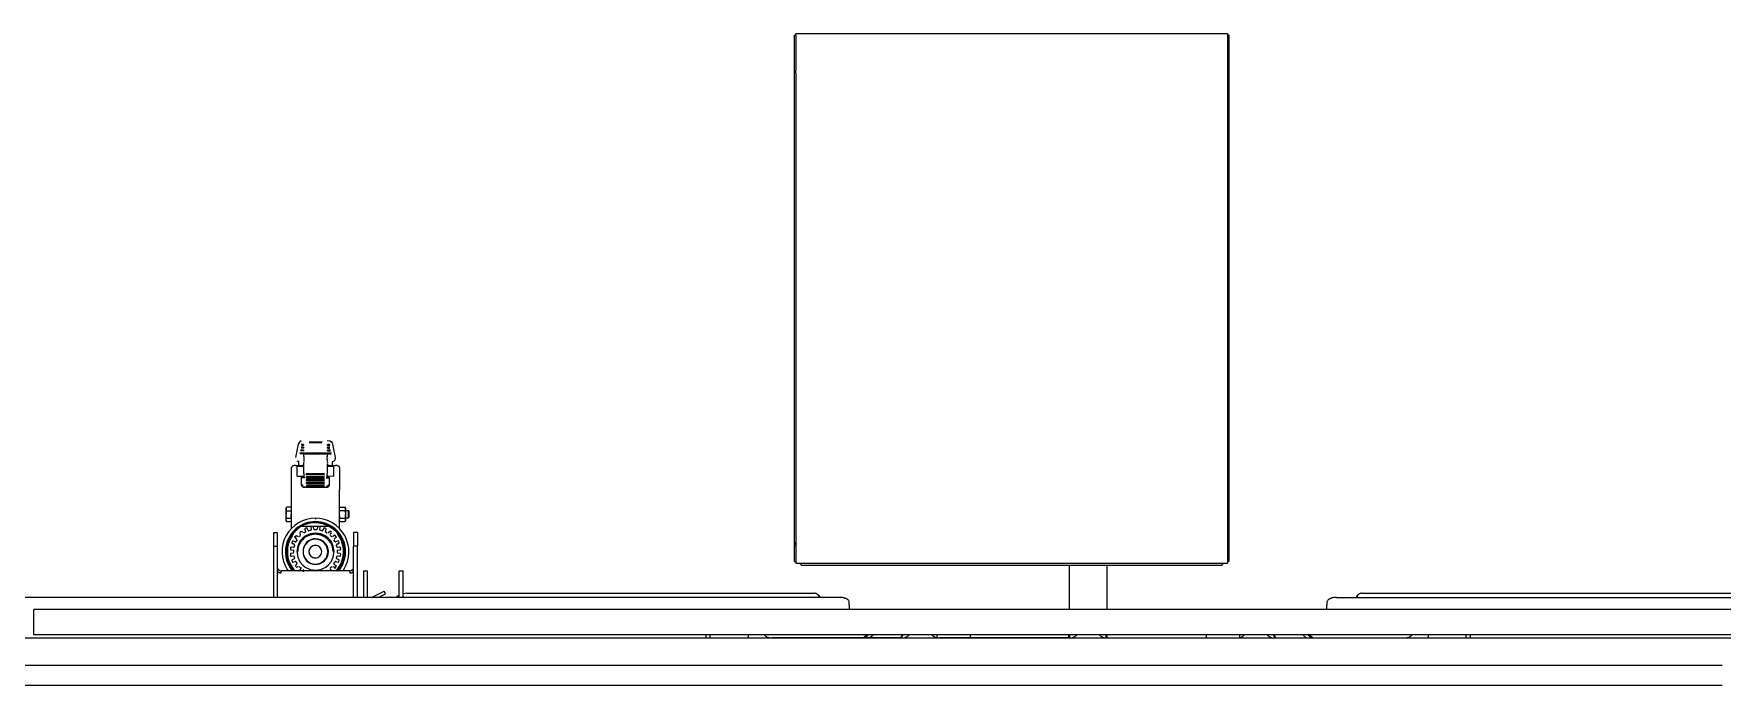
# Model space of a CAD drawing. Header units: millimetres. Extents: x -187347 to 135007, y -6415 to 292048.
# Drawn here: x -47921 to -46153, y 9532 to 10215 of the extents above; entities that cross this region are included whole.
import ezdxf

# ---------------------------------------------------------------- set-up
doc = ezdxf.new("R2010")
doc.units = ezdxf.units.MM
doc.header["$LTSCALE"] = 100
doc.layers.get('0').update_dxf_attribs({"lineweight": 18})
doc.layers.add('Layout Cabinplant', color=30, linetype='Continuous')

# ---------------------------------------------------------------- blocks, each defined once
blk = doc.blocks.new('CP_Giblet area_New')
at = {"color": 0, "linetype": 'Continuous'}
for p, q in [((6849.5, -880.1), (4976.5, -880.1)), ((6849.5, -901.1), (4976.5, -901.1)), ((4431.5, -929.4), (6849.5, -929.4)), ((4716.5, -933), (6744.5, -933)), ((5240.5, -930.8), (5240.5, -929.4)), ((5240.5, -933.1), (5240.5, -930.8)), ((5244.5, -929.4), (5244.5, -930.8)), ((5244.5, -930.8), (5244.5, -933.1)), ((5284.5, -933), (5284.5, -929.4)), ((5445, -929.7), (5309.5, -929.7)), ((5408.7, -933), (5405, -929.7)), ((5410, -933), (5406.3, -929.7)), ((5412, -929.7), (5415.7, -933)), ((5446.5, -933), (5444.3, -929.7)), ((5444.3, -929.7), (5446.5, -933)), ((5451.6, -931.6), (5452.8, -933)), ((5481.9, -933), (5481.9, -930.2)), ((5620.5, -929.7), (5485, -929.7)), ((5516.9, -933), (5516.9, -929.7)), ((5620.5, -929.7), (5620.5, -933)), ((5621.5, -929.8), (5621.5, -933)), ((5627.1, -931.6), (5628.3, -933)), ((5652.6, -933), (5653.8, -931.6)), ((5659.5, -929.8), (5659.5, -933)), ((5660.5, -929.7), (5660.5, -933)), ((5660.5, -929.7), (5796, -929.7)), ((5764, -933), (5764, -929.7)), ((5799, -933), (5799, -930.2)), ((5828.1, -933), (5829.3, -931.6)), ((5834.4, -933), (5836.6, -929.7)), ((5836.6, -929.7), (5834.4, -933)), ((5836, -929.7), (5971.5, -929.7)), ((5865.2, -933), (5868.9, -929.7)), ((5874.6, -929.7), (5870.9, -933)), ((5875.9, -929.7), (5872.2, -933)), ((5996.5, -933), (5996.5, -929.4)), ((6036.5, -930.8), (6036.5, -929.4)), ((6036.5, -933.1), (6036.5, -930.8)), ((6040.5, -929.4), (6040.5, -930.8)), ((6040.5, -930.8), (6040.5, -933.1)), ((6744.5, -933), (6744.5, -933.6)), ((6744.5, -933.6), (6744.5, -944.9)), ((6744.5, -944.9), (6744.5, -947.7)), ((6744.5, -947.7), (6744.5, -959)), ((5380.4, -972.2), (4681.5, -972.2)), ((4716.5, -959.6), (6744.5, -959.6)), ((5358.3, -974.4), (5359.9, -972.2)), ((5358.7, -973.7), (5358.8, -972.2)), ((5390.4, -959.9), (5390.4, -964.2)), ((5390.4, -967.2), (5390.4, -964.2)), ((5620.5, -959.6), (5620.5, -1006.1)), ((5660.4, -1006.1), (5660.4, -959.6)), ((5890.6, -960.8), (5890.6, -959.6)), ((5890.6, -964.2), (5890.6, -960.8)), ((5890.6, -964.2), (5890.6, -967.2)), ((5900.6, -972.2), (6977.5, -972.2)), ((5922.6, -974.4), (5921, -972.2)), ((5922.1, -972.2), (5922.1, -973.4)), ((6357.8, -972.2), (6357.8, -1000.1)), ((6361.8, -972.2), (6361.8, -1000.1)), ((6363.8, -973.4), (6365.5, -972.2)), ((6383.7, -972.2), (6376.3, -975.9)), ((6390.4, -972), (6389.3, -972.7)), ((6395.2, -1000.1), (6395.2, -972.2)), ((6399.2, -1000.1), (6399.2, -972.2)), ((6405.5, -972.2), (6405.5, -1026)), ((6409.5, -972.2), (6409.5, -1026)), ((6489.5, -1026), (6489.5, -972.2)), ((6493.5, -1026), (6493.5, -972.2)), ((6744.5, -959), (6744.5, -959.6)), ((5353.4, -976.5), (4926.9, -976.5)), ((5922.1, -973.4), (5922.6, -974.4)), ((6354, -976.5), (5927.6, -976.5)), ((6354, -976.5), (6357.8, -975.8)), ((6361.8, -974.3), (6363.8, -973.4)), ((6377.1, -977.4), (6376.3, -975.9)), ((6377.7, -978.6), (6377.1, -977.4)), ((6389.3, -972.7), (6377.7, -978.6)), ((5500, -1007), (5498.7, -1007.9)), ((5500, -1007.9), (5500, -1006.1)), ((5941, -1006.1), (5500, -1006.1)), ((5941, -1006.1), (5941, -1007.9)), ((5942.2, -1007.9), (5941, -1007)), ((6360.5, -1000.1), (6357.8, -1000.1)), ((6361.8, -1000.1), (6360.5, -1000.1)), ((6397.9, -1000.1), (6395.2, -1000.1)), ((6399.2, -1000.1), (6397.9, -1000.1)), ((6413.5, -1000.1), (6413.5, -997.8)), ((6413.5, -1000.1), (6485.5, -1000.1)), ((6419.9, -1001.3), (6420.8, -1000.1)), ((6422.8, -1007.5), (6423.8, -1005.6)), ((6423.8, -1005.6), (6424.3, -1004.8)), ((6424.3, -1004.8), (6425.1, -1003.5)), ((6425.1, -1003.5), (6425.6, -1002.8)), ((6425.6, -1002.8), (6427.2, -1000.8)), ((6427.2, -1000.8), (6427.9, -1000.1)), ((6429.4, -1003.7), (6427.9, -1004.6)), ((6428.1, -1005.4), (6429.9, -1006.9)), ((6430.1, -1007.7), (6429, -1009.5)), ((6431.7, -1004.7), (6429.4, -1003.7)), ((6432.6, -1000.4), (6434, -1002.3)), ((6435.7, -1006.3), (6433.2, -1009.3)), ((6438.6, -1003.9), (6435.7, -1006.3)), ((6438.1, -1000.1), (6437.1, -1000.7)), ((6443.8, -1001.4), (6438.6, -1003.9)), ((6449.5, -1000.6), (6443.8, -1001.4)), ((6455.1, -1001.4), (6449.5, -1000.6)), ((6460.3, -1003.9), (6455.1, -1001.4)), ((6463.2, -1006.3), (6460.3, -1003.9)), ((6462.2, -1000.8), (6460.8, -1000.1)), ((6465.7, -1009.3), (6463.2, -1006.3)), ((6464.9, -1002.3), (6466.3, -1000.4)), ((6469.5, -1003.7), (6467.2, -1004.7)), ((6469.9, -1009.5), (6468.8, -1007.7)), ((6469.3, -1007.4), (6470.5, -1005)), ((6470.5, -1005), (6469.5, -1003.7)), ((6471.7, -1000.8), (6471, -1000.1)), ((6471, -1000.1), (6471.7, -1000.8)), ((6471, -1000.1), (6471.7, -1000.8)), ((6472.9, -1002.2), (6471.7, -1000.8)), ((6471.7, -1000.8), (6475.1, -1005.6)), ((6473.9, -1003.6), (6472.9, -1002.2)), ((6473.7, -1000.1), (6474.7, -1001.2)), ((6474.3, -1004.1), (6473.9, -1003.6)), ((6475.1, -1005.6), (6474.3, -1004.1)), ((6476.3, -1007.9), (6475.1, -1005.6)), ((6475.1, -1005.6), (6476.3, -1007.9)), ((6479, -1001.3), (6478, -1000.1)), ((6485.5, -997.8), (6485.5, -1000.1)), ((5493, -1009.6), (5494.5, -1009.6)), ((5493, -1027), (5493, -1009.6)), ((5494.5, -1025.7), (5494.5, -1007.9)), ((5946.5, -1007.9), (5494.5, -1007.9)), ((5946.5, -1025.7), (5946.5, -1007.9)), ((5948, -1009.6), (5946.5, -1009.6)), ((5946.5, -1468.1), (5946.5, -1023.3)), ((5948, -1009.6), (5948, -1027)), ((6420, -1018.3), (6420.1, -1016.9)), ((6420, -1019.2), (6420, -1018.3)), ((6420, -1020.1), (6420, -1019.2)), ((6420.1, -1022.5), (6420, -1020.1)), ((6420.1, -1016.9), (6420.3, -1015.9)), ((6420.3, -1024.3), (6420.1, -1022.5)), ((6420.3, -1015.9), (6420.6, -1014.2)), ((6420.3, -1024.9), (6420.3, -1024.3)), ((6420.8, -1027.1), (6420.3, -1024.9)), ((6420.6, -1014.2), (6420.8, -1013.3)), ((6420.8, -1013.3), (6421.1, -1012)), ((6421.1, -1012), (6421.3, -1011.1)), ((6421.3, -1011.1), (6422, -1009.3)), ((6422, -1009.3), (6422.6, -1008)), ((6423.3, -1015.8), (6423.1, -1017.4)), ((6423.1, -1022.8), (6423.3, -1024.4)), ((6423.6, -1018.1), (6426, -1018.5)), ((6426, -1021.7), (6423.6, -1022.1)), ((6426.4, -1015.6), (6423.9, -1015.3)), ((6423.9, -1024.9), (6426.4, -1024.6)), ((6425, -1011.5), (6427.2, -1012.4)), ((6428.3, -1009.8), (6425.8, -1008.9)), ((6427.5, -1013.2), (6427, -1015.1)), ((6427, -1025.1), (6427.5, -1027)), ((6430.8, -1014.4), (6430, -1020.1)), ((6430, -1020.1), (6430.8, -1025.8)), ((6433.2, -1009.3), (6430.8, -1014.4)), ((6431.8, -1025.5), (6431, -1020.1)), ((6468.1, -1014.4), (6465.7, -1009.3)), ((6468, -1020.1), (6467.2, -1025.5)), ((6469, -1020.1), (6468.1, -1014.4)), ((6468.1, -1025.8), (6469, -1020.1)), ((6472.8, -1008.9), (6470.6, -1009.8)), ((6471.9, -1015.1), (6471.4, -1013.2)), ((6471.4, -1027), (6471.9, -1025.1)), ((6471.7, -1012.4), (6473.9, -1011.5)), ((6475, -1015.3), (6472.6, -1015.6)), ((6472.6, -1024.6), (6475, -1024.9)), ((6472.9, -1018.5), (6475.3, -1018.1)), ((6475.3, -1022.1), (6472.9, -1021.7)), ((6475.8, -1017.4), (6475.6, -1015.8)), ((6475.6, -1024.4), (6475.8, -1022.8)), ((6477, -1009.4), (6476.3, -1007.9)), ((6476.3, -1007.9), (6477.6, -1011.1)), ((6477.6, -1011.1), (6477, -1009.4)), ((6477.6, -1011.1), (6477.8, -1012)), ((6477.8, -1012), (6478.1, -1012.9)), ((6478.1, -1012.9), (6478.4, -1014.2)), ((6478.6, -1024.9), (6478.2, -1026.6)), ((6478.4, -1014.2), (6478.6, -1015.5)), ((6478.6, -1015.5), (6478.8, -1016.9)), ((6478.7, -1023.9), (6478.6, -1024.9)), ((6478.9, -1022), (6478.7, -1023.9)), ((6478.8, -1016.9), (6478.9, -1017.9)), ((6478.9, -1017.9), (6478.9, -1019.2)), ((6478.9, -1019.2), (6479, -1020.1)), ((6479, -1020.1), (6478.9, -1022)), ((5493, -1029.5), (5493, -1027)), ((5493, -1521.4), (5493, -1029.5)), ((5494.5, -1030), (5494.5, -1025.7)), ((5494.5, -1521.3), (5494.5, -1030)), ((5946.5, -1025.7), (5946.5, -1030)), ((5946.5, -1521.3), (5946.5, -1030)), ((5948, -1027), (5948, -1029.5)), ((5948, -1029.5), (5948, -1521.4)), ((6405.5, -1026), (6409.5, -1026)), ((6405.5, -1040.1), (6405.5, -1026)), ((6405.5, -1040.1), (6409.5, -1040.1)), ((6409.5, -1040.1), (6409.5, -1026)), ((6421.4, -1029.1), (6420.8, -1027.1)), ((6422.2, -1031.4), (6421.4, -1029.1)), ((6422.6, -1032.4), (6422.2, -1031.4)), ((6422.9, -1032.9), (6422.6, -1032.4)), ((6423.2, -1033.6), (6422.9, -1032.9)), ((6424, -1035), (6423.2, -1033.6)), ((6424.8, -1036.3), (6424, -1035)), ((6427.2, -1027.8), (6425, -1028.7)), ((6425, -1028.7), (6427.2, -1027.8)), ((6426.1, -1038.4), (6425.2, -1036.8)), ((6425.2, -1036.8), (6425.6, -1037.6)), ((6425.6, -1037.6), (6426.1, -1038.4)), ((6425.8, -1031.3), (6428.5, -1030.4)), ((6425.9, -1039.8), (6426, -1038.9)), ((6425.9, -1039.8), (6428.9, -1042.9)), ((6427.3, -1041.4), (6425.9, -1039.8)), ((6426, -1038.9), (6426.1, -1038.4)), ((6426, -1038.9), (6426.6, -1039.4)), ((6426.3, -1040.4), (6426, -1038.9)), ((6426.6, -1039.4), (6426.9, -1040.1)), ((6427.3, -1041.4), (6426.9, -1040.1)), ((6428.8, -1042), (6427.3, -1041.4)), ((6428.1, -1042.2), (6427.3, -1041.4)), ((6427.5, -1040.7), (6428.1, -1041.4)), ((6427.9, -1035.6), (6428.9, -1036.9)), ((6429.9, -1033.3), (6428.1, -1034.8)), ((6428.1, -1041.4), (6428.8, -1042)), ((6428.9, -1042.9), (6428.1, -1042.2)), ((6428.8, -1042), (6429.4, -1042.6)), ((6428.9, -1042.9), (6429.9, -1043.4)), ((6429, -1030.7), (6430.1, -1032.5)), ((6429.8, -1037), (6431.7, -1035.5)), ((6430.8, -1025.8), (6433.2, -1030.9)), ((6432.4, -1026.8), (6431.8, -1025.5)), ((6433.8, -1029.9), (6432.4, -1026.8)), ((6434, -1037.9), (6432.6, -1039.8)), ((6432.7, -1040.6), (6434, -1041.6)), ((6433.2, -1030.9), (6435.7, -1033.9)), ((6434.1, -1030.4), (6433.8, -1029.9)), ((6436.4, -1033.2), (6434.1, -1030.4)), ((6434.8, -1041.5), (6436.3, -1039.6)), ((6435.7, -1033.9), (6438.6, -1036.3)), ((6439.2, -1035.5), (6436.4, -1033.2)), ((6437.1, -1039.5), (6438.9, -1040.5)), ((6439.1, -1041.3), (6438.3, -1043.5)), ((6438.6, -1036.3), (6443.8, -1038.8)), ((6439.7, -1035.7), (6439.2, -1035.5)), ((6443.4, -1037.5), (6439.7, -1035.7)), ((6440.8, -1044.6), (6441.8, -1042.4)), ((6442.5, -1042), (6444.5, -1042.6)), ((6444.1, -1037.8), (6443.4, -1037.5)), ((6443.8, -1038.8), (6449.5, -1039.6)), ((6449.5, -1038.6), (6444.1, -1037.8)), ((6454.9, -1037.8), (6449.5, -1038.6)), ((6449.5, -1039.6), (6455.1, -1038.8)), ((6449.5, -1043.1), (6450.5, -1043.1)), ((6454.4, -1042.6), (6456.4, -1042)), ((6459.8, -1035.5), (6454.9, -1037.8)), ((6455.1, -1038.8), (6460.3, -1036.3)), ((6457.1, -1042.4), (6458.1, -1044.6)), ((6462.5, -1033.2), (6459.8, -1035.5)), ((6460.7, -1043.5), (6459.8, -1041.3)), ((6460.1, -1040.5), (6461.8, -1039.5)), ((6460.3, -1036.3), (6463.2, -1033.9)), ((6462.2, -1040), (6464.6, -1041.1)), ((6464.8, -1030.4), (6462.5, -1033.2)), ((6463.2, -1033.9), (6465.7, -1030.9)), ((6464.6, -1041.1), (6465.8, -1040.2)), ((6465.1, -1029.9), (6464.8, -1030.4)), ((6466.5, -1026.8), (6465.1, -1029.9)), ((6465.8, -1040.2), (6465.4, -1037.5)), ((6465.7, -1030.9), (6468.1, -1025.8)), ((6467.2, -1025.5), (6466.5, -1026.8)), ((6467.2, -1035.5), (6469.5, -1036.5)), ((6468.8, -1032.5), (6469.9, -1030.7)), ((6469.5, -1042.6), (6469.2, -1043.7)), ((6469.2, -1043.7), (6470, -1042.9)), ((6470.9, -1034.8), (6469.3, -1032.8)), ((6469.5, -1036.5), (6471, -1035.6)), ((6469.5, -1042.6), (6470.2, -1042)), ((6470, -1042.9), (6470.9, -1042.1)), ((6470.2, -1042), (6471.2, -1041)), ((6471.2, -1041), (6470.2, -1042)), ((6470.6, -1030.4), (6473.1, -1031.3)), ((6470.9, -1042.1), (6472, -1040.1)), ((6471.2, -1041), (6472, -1040.1)), ((6472, -1040.1), (6471.2, -1041)), ((6471.7, -1027.8), (6473.9, -1028.7)), ((6473.9, -1028.7), (6471.7, -1027.8)), ((6472.4, -1039.3), (6472, -1040.1)), ((6472, -1040.1), (6473, -1039.8)), ((6472.7, -1038.6), (6472.4, -1039.3)), ((6472.5, -1040.6), (6472.4, -1039.3)), ((6472.7, -1038.6), (6473.2, -1037.7)), ((6473, -1039.8), (6472.7, -1038.6)), ((6473.8, -1036.8), (6473.2, -1037.7)), ((6475.1, -1034.7), (6474.1, -1036.3)), ((6475.7, -1033.6), (6475.1, -1034.7)), ((6476, -1032.9), (6475.7, -1033.6)), ((6476.3, -1032.4), (6476, -1032.9)), ((6476.8, -1031.1), (6476.3, -1032.4)), ((6477.6, -1029.1), (6476.8, -1031.1)), ((6478.2, -1026.6), (6477.6, -1029.1)), ((6489.5, -1040.1), (6489.5, -1026)), ((6493.5, -1026), (6489.5, -1026)), ((6493.5, -1040.1), (6489.5, -1040.1)), ((6493.5, -1040.1), (6493.5, -1026)), ((6414.5, -1055.9), (6415.2, -1055.1)), ((6414.5, -1062.3), (6414.5, -1055.9)), ((6415.2, -1063.1), (6415.2, -1055.1)), ((6415.2, -1055.1), (6418.1, -1055.1)), ((6418.1, -1052.6), (6418.6, -1051.6)), ((6418.1, -1052.6), (6418.6, -1051.6)), ((6418.1, -1052.6), (6418.1, -1053.5)), ((6418.1, -1053.5), (6418.1, -1052.6)), ((6418.1, -1059.1), (6418.1, -1053.5)), ((6418.2, -1054.4), (6418.1, -1053.5)), ((6418.1, -1053.5), (6418.1, -1059.1)), ((6418.1, -1059.1), (6418.2, -1057.3)), ((6418.2, -1060.9), (6418.1, -1059.1)), ((6418.1, -1064.7), (6418.1, -1059.1)), ((6418.6, -1055.3), (6418.2, -1054.4)), ((6418.2, -1057.3), (6418.4, -1056.4)), ((6418.4, -1056.4), (6418.6, -1055.3)), ((6424, -1051.6), (6418.6, -1051.6)), ((6424, -1055.3), (6418.6, -1055.3)), ((6424, -1051.6), (6424.5, -1052.7)), ((6424.3, -1052.2), (6424, -1051.6)), ((6424.3, -1052.2), (6424, -1051.6)), ((6424.3, -1054.8), (6424, -1055.3)), ((6424.3, -1056.5), (6424, -1055.3)), ((6424.5, -1052.7), (6424.3, -1052.2)), ((6424.5, -1052.7), (6424.3, -1052.2)), ((6424.5, -1057.6), (6424.3, -1056.5)), ((6424.5, -1060.6), (6424.3, -1061.7)), ((6424.5, -1044.3), (6424.5, -1085.1)), ((6430.5, -1043.2), (6429.9, -1043.4)), ((6464, -1046.8), (6435.4, -1046.8)), ((6445, -1043.2), (6444.7, -1045.6)), ((6445.2, -1046.3), (6446.9, -1046.5)), ((6447.5, -1046), (6447.8, -1043.6)), ((6449.5, -1055.1), (6449.5, -1054.1)), ((6451.1, -1043.6), (6451.5, -1046)), ((6452.1, -1046.5), (6453.7, -1046.3)), ((6454.2, -1045.6), (6453.9, -1043.2)), ((6474.5, -1044.3), (6474.5, -1085.1)), ((6475, -1053.5), (6475, -1051.6)), ((6479.7, -1051.6), (6475, -1051.6)), ((6475, -1055.3), (6475, -1053.5)), ((6479.7, -1055.3), (6475, -1055.3)), ((6475, -1055.3), (6475, -1059.1)), ((6475, -1062.9), (6475, -1059.1)), ((6479.7, -1051.6), (6480.3, -1052.6)), ((6480.3, -1052.6), (6479.7, -1051.6)), ((6479.7, -1051.6), (6480.3, -1052.6)), ((6480.1, -1054.3), (6479.7, -1055.3)), ((6479.7, -1055.3), (6479.9, -1056.4)), ((6479.9, -1056.4), (6480.1, -1057.3)), ((6480.3, -1053.5), (6480.1, -1054.3)), ((6480.1, -1057.3), (6480.3, -1059.1)), ((6480.3, -1059.1), (6480.1, -1060.9)), ((6480.3, -1052.6), (6480.3, -1053.5)), ((6480.3, -1053.5), (6480.3, -1052.6)), ((6480.3, -1053.5), (6480.3, -1052.6)), ((6480.3, -1053.5), (6480.3, -1059.1)), ((6480.3, -1059.1), (6480.3, -1064.7)), ((6480.3, -1064.7), (6480.3, -1059.1)), ((6415.2, -1063.1), (6414.5, -1062.3)), ((6418.1, -1063.1), (6415.2, -1063.1)), ((6418.1, -1064.7), (6418.2, -1063.9)), ((6418.1, -1064.7), (6418.1, -1065.6)), ((6418.1, -1065.6), (6418.1, -1064.7)), ((6418.6, -1066.6), (6418.1, -1065.6)), ((6418.1, -1065.6), (6418.6, -1066.6)), ((6418.6, -1066.6), (6418.1, -1065.6)), ((6418.4, -1061.8), (6418.2, -1060.9)), ((6418.2, -1063.9), (6418.6, -1062.9)), ((6418.6, -1062.9), (6418.4, -1061.8)), ((6418.6, -1062.9), (6424, -1062.9)), ((6424, -1066.6), (6418.6, -1066.6)), ((6424.3, -1061.7), (6424, -1062.9)), ((6424, -1062.9), (6424.3, -1063.4)), ((6424.5, -1065.8), (6424, -1066.6)), ((6424.5, -1065.8), (6424, -1066.6)), ((6479.7, -1062.9), (6475, -1062.9)), ((6475, -1064.7), (6475, -1062.9)), ((6475, -1066.6), (6475, -1064.7)), ((6475, -1066.6), (6479.7, -1066.6)), ((6479.9, -1061.8), (6479.7, -1062.9)), ((6479.7, -1062.9), (6480.1, -1063.8)), ((6480.3, -1065.6), (6479.7, -1066.6)), ((6480.3, -1065.6), (6479.7, -1066.6)), ((6480.1, -1060.9), (6479.9, -1061.8)), ((6480.1, -1063.8), (6480.3, -1064.7)), ((6480.3, -1064.7), (6480.3, -1065.6)), ((6480.3, -1065.6), (6480.3, -1064.7)), ((6424.5, -1108.4), (6424.5, -1085.1)), ((6435, -1090.5), (6435.1, -1089.4)), ((6435, -1097.4), (6435, -1090.5)), ((6435.1, -1089.4), (6436.3, -1088)), ((6436.5, -1089), (6436, -1089.9)), ((6436, -1089.9), (6436, -1090.4)), ((6436.3, -1088), (6436.9, -1087.6)), ((6436.9, -1087.6), (6437.4, -1087.5)), ((6438, -1087.5), (6436.9, -1087.6)), ((6438, -1088.4), (6437.2, -1088.6)), ((6437.2, -1088.6), (6438, -1088.4)), ((6461, -1087.5), (6438, -1087.5)), ((6440, -1088.5), (6459, -1088.5)), ((6459, -1088.5), (6440, -1088.5)), ((6440, -1089.5), (6459, -1089.5)), ((6440, -1091.5), (6459, -1091.5)), ((6459, -1091.5), (6440, -1091.5)), ((6440, -1092.5), (6459, -1092.5)), ((6440, -1094.5), (6459, -1094.5)), ((6459, -1094.5), (6440, -1094.5)), ((6440, -1095.5), (6459, -1095.5)), ((6461.5, -1087.5), (6461, -1087.5)), ((6461.5, -1088.5), (6461, -1088.4)), ((6461.5, -1087.5), (6462, -1087.6)), ((6462.1, -1088.8), (6461.5, -1088.5)), ((6462, -1087.6), (6462.6, -1088)), ((6462.6, -1088), (6463.8, -1089.4)), ((6462.9, -1089.9), (6462.6, -1089.3)), ((6463, -1090.4), (6462.9, -1089.9)), ((6463.3, -1088.5), (6463.8, -1089.4)), ((6463.8, -1089.4), (6464, -1090.5)), ((6464, -1089.9), (6464, -1090.5)), ((6464, -1090.5), (6464, -1097.4)), ((6474.5, -1085.1), (6474.5, -1108.4)), ((6434.9, -1110.4), (6428.5, -1110.4)), ((6436.5, -1099.6), (6430.5, -1099.2)), ((6430.5, -1102.1), (6430.5, -1099.2)), ((6430.5, -1109.1), (6430.5, -1102.1)), ((6430.5, -1109.1), (6436.5, -1109.4)), ((6432, -1110.9), (6432, -1110.4)), ((6432, -1112.9), (6432, -1110.9)), ((6432, -1114.6), (6432, -1112.9)), ((6435, -1098), (6435, -1097.4)), ((6435, -1098), (6436.5, -1098)), ((6438.4, -1097.3), (6436, -1097.3)), ((6436.5, -1098), (6437.3, -1098)), ((6436.5, -1099.6), (6436.5, -1098)), ((6436.5, -1099.6), (6437.2, -1099.6)), ((6437.1, -1109.4), (6436.5, -1109.4)), ((6436.5, -1110.1), (6436.5, -1109.4)), ((6436.5, -1110.1), (6437, -1110.1)), ((6437.1, -1109.4), (6437, -1110.1)), ((6437, -1110.1), (6437, -1111)), ((6437, -1111), (6437, -1112.1)), ((6437.1, -1114.6), (6437, -1112.9)), ((6437.3, -1098), (6437.2, -1099.6)), ((6437.2, -1099.6), (6437.3, -1102.1)), ((6437.2, -1107.2), (6437.3, -1105.5)), ((6437.2, -1108.1), (6437.2, -1107.2)), ((6437.2, -1108.6), (6437.2, -1108.1)), ((6437.3, -1098), (6437.4, -1097.4)), ((6437.3, -1103.3), (6437.3, -1102.1)), ((6437.3, -1105.5), (6437.3, -1103.3)), ((6440, -1097.5), (6459, -1097.5)), ((6459, -1097.5), (6440, -1097.5)), ((6440, -1098.5), (6459, -1098.5)), ((6440, -1100.5), (6459.5, -1101)), ((6459.5, -1101), (6440, -1100.5)), ((6440, -1101.5), (6459, -1101.5)), ((6460.5, -1097.3), (6463, -1097.3)), ((6461.5, -1097.4), (6461.6, -1098)), ((6461.6, -1098), (6462.5, -1098)), ((6461.7, -1099.6), (6461.6, -1098)), ((6461.6, -1102.1), (6461.7, -1099.6)), ((6461.6, -1102.1), (6461.6, -1105.2)), ((6461.6, -1105.2), (6461.7, -1107.2)), ((6462.5, -1099.2), (6461.7, -1099.6)), ((6461.7, -1107.2), (6461.7, -1108.6)), ((6462, -1110.1), (6461.8, -1109.4)), ((6461.8, -1109.4), (6462.5, -1109.5)), ((6461.8, -1114.6), (6461.9, -1112.5)), ((6461.9, -1110.9), (6462, -1110.1)), ((6461.9, -1111.8), (6461.9, -1110.9)), ((6461.9, -1112.5), (6461.9, -1111.8)), ((6462.5, -1110.1), (6462, -1110.1)), ((6462.5, -1098), (6462.5, -1099.2)), ((6464, -1098), (6462.5, -1098)), ((6468.5, -1099.2), (6462.5, -1099.2)), ((6468.5, -1109.5), (6462.5, -1109.5)), ((6462.5, -1109.5), (6462.5, -1110.1)), ((6470.5, -1110.4), (6463.6, -1110.4)), ((6464, -1097.4), (6464, -1098)), ((6467, -1110.4), (6467, -1110.9)), ((6467, -1110.9), (6467, -1112.9)), ((6467, -1112.9), (6467, -1114.6)), ((6468.5, -1099.2), (6468.5, -1102.1)), ((6468.5, -1102.1), (6468.5, -1109.5)), ((6428.6, -1117.9), (6428.5, -1118.6)), ((6428.5, -1118.6), (6431.3, -1132.6)), ((6429.1, -1115.9), (6428.6, -1117.2)), ((6428.6, -1117.2), (6428.6, -1117.9)), ((6430.1, -1115), (6429.1, -1115.9)), ((6431.4, -1114.5), (6430.1, -1115)), ((6432, -1114.6), (6431.4, -1114.5)), ((6432.7, -1123.4), (6465.7, -1123.6)), ((6437.5, -1122.7), (6433.2, -1122.7)), ((6437, -1125.6), (6433.7, -1125.6)), ((6433.8, -1126.5), (6437, -1126.5)), ((6437, -1128.4), (6434.3, -1128.4)), ((6434.3, -1129.4), (6437, -1129.4)), ((6437, -1131.3), (6434.4, -1131.8)), ((6437, -1125.6), (6437, -1126.5)), ((6437, -1128.4), (6437, -1129.4)), ((6437, -1131.3), (6437, -1132.3)), ((6437.2, -1116), (6437.2, -1115.3)), ((6437.2, -1116.6), (6437.2, -1116)), ((6437.2, -1116.6), (6437.2, -1119.9)), ((6437.3, -1121.2), (6437.2, -1119.9)), ((6437.5, -1122.7), (6437.3, -1121.2)), ((6460.7, -1122.7), (6438.2, -1122.7)), ((6461.6, -1120.9), (6461.4, -1122.7)), ((6461.4, -1122.7), (6465.8, -1122.7)), ((6461.7, -1119.9), (6461.6, -1120.9)), ((6461.7, -1116), (6461.7, -1115.3)), ((6461.7, -1116.6), (6461.7, -1116)), ((6461.7, -1119.9), (6461.7, -1116.6)), ((6462, -1125.6), (6465.2, -1125.6)), ((6462, -1126.5), (6462, -1125.6)), ((6462, -1126.5), (6465.2, -1126.5)), ((6462, -1128.4), (6464.6, -1128.4)), ((6462, -1129.4), (6462, -1128.4)), ((6462, -1129.4), (6464.6, -1129.4)), ((6462, -1131.3), (6464, -1131.3)), ((6462, -1132.3), (6462, -1131.3)), ((6467, -1114.6), (6467.6, -1114.5)), ((6467.6, -1114.5), (6468.8, -1115)), ((6467.6, -1132.6), (6470.4, -1118.6)), ((6432.8, -1135.1), (6431.7, -1133.5)), ((6434.4, -1136.2), (6432.8, -1135.1)), ((6437.3, -1136.7), (6434.4, -1136.2)), ((6435, -1132.3), (6437, -1132.3)), ((6442.9, -1134.2), (6456, -1134.2)), ((6449.5, -1135.2), (6443, -1135.2)), ((6456, -1135.2), (6449.5, -1135.2)), ((6462, -1132.3), (6464, -1132.3)), ((6464, -1132.3), (6464.5, -1131.8)), ((6464.5, -1136.2), (6465.9, -1135.2)), ((6465.9, -1135.2), (6467.2, -1133.5)), ((6467.2, -1133.5), (6467.6, -1132.6)), ((5493, -1523.1), (5493, -1521.4)), ((5493, -1560), (5493, -1523.1)), ((5494.5, -1524.2), (5494.5, -1521.3)), ((5494.5, -1560.7), (5494.5, -1524.2)), ((5946.5, -1521.3), (5946.5, -1524.2)), ((5946.5, -1560.7), (5946.5, -1524.2)), ((5948, -1521.4), (5948, -1523.1)), ((5948, -1523.1), (5948, -1560)), ((5493, -1561.1), (5493, -1560)), ((5493, -1561.1), (5494.5, -1561.1)), ((5494.5, -1562.6), (5494.5, -1560.7)), ((5494.5, -1562.6), (5946.5, -1562.6)), ((5946.5, -1560.7), (5946.5, -1562.6)), ((5946.5, -1561.1), (5948, -1561.1)), ((5948, -1560), (5948, -1561.1))]:
    blk.add_line(p, q, dxfattribs=at)
for centre, radius, start, end in [((6413.5, -1004.1), 4, 90, 180), ((6449.5, -1020.1), 35, 147.6001, 270), ((6449.5, -1020.1), 31.5, 155.1017, 180), ((6449.5, -1020.1), 30.7, 138.604, 219.8305), ((6449.5, -1020.1), 29.5, 139.0912, 214.5358), ((6449.5, -1020.1), 31.5, 143.131, 155.1026), ((6449.5, -1020.1), 31.5, 140.3996, 143.1298), ((6428, -1005), 0.414, 97.8792, 277.8792), ((6428.9, -1003.4), 0.6, 30, 330), ((6430, -1007.3), 0.402, 279.475, 99.475), ((6449.5, -1020.1), 23, 132.45, 137.55), ((6449.5, -1020.1), 13.5, 90, 180), ((6449.5, -1020.1), 13, 0, 180), ((6449.5, -1020.1), 35, 270, 32.4), ((6449.2, -1019.8), 13.3, 358.9089, 88.9293), ((6462.2, -1000.2), 0.6, 90, 270), ((6462.2, -1000.2), 0.6, 270, 90), ((6464.9, -1002.7), 0.402, 95.525, 275.525), ((6449.5, -1020.1), 23, 42.45, 47.55), ((6449.5, -1020.1), 29.5, 325.4643, 40.9091), ((6449.5, -1020.1), 30.7, 320.1646, 40.4222), ((6449.5, -1020.1), 31.5, 360, 36.8699), ((6485.5, -1004.1), 4, 0, 90), ((6449.5, -1020.1), 31.5, 179.9998, 216.8697), ((6423.7, -1017.5), 0.6, 174.2583, 261.5), ((6423.7, -1022.7), 0.6, 98.5, 185.7417), ((6423.9, -1015.9), 0.6, 90, 170.7417), ((6423.9, -1024.3), 0.6, 189.2583, 270), ((6425.2, -1010.9), 0.6, 159.2583, 246.5), ((6449.5, -1020.1), 26.5, 155.7417, 159.2583), ((6425.8, -1009.5), 0.6, 90, 155.7417), ((6425.9, -1019.1), 0.6, 357.45, 81.5), ((6425.9, -1021.2), 0.6, 278.5, 2.55), ((6426.4, -1015), 0.6, 270, 347.55), ((6426.4, -1025.2), 0.6, 12.45, 90), ((6449.5, -1020.1), 23, 177.45, 182.55), ((6427, -1013), 0.6, 342.45, 66.5), ((6428.5, -1009.2), 0.6, 248.5, 332.55), ((6449.5, -1020.1), 18.5, 179.9995, 241.4353), ((6449.5, -1020.1), 13.5, 180, 270), ((6449.5, -1020.1), 13, 180, 0), ((6449.7, -1020.1), 6.75, 0, 180), ((6449.5, -1020.1), 6.5, 90, 180), ((6449.7, -1020.1), 6.75, 180, 0), ((6449.5, -1020.1), 6.5, 180, 270), ((6449.7, -1020.3), 6.75, 2.0818, 92.1604), ((6449.7, -1019.9), 6.75, 267.8396, 357.9182), ((6449.2, -1020.4), 13.3, 271.0707, 1.0911), ((6449.5, -1020.1), 18.5, 303.8268, 359.9988), ((6470.4, -1009.2), 0.6, 207.45, 291.5), ((6449.5, -1020.1), 31.5, 311.1121, 0), ((6472, -1013), 0.6, 113.5, 197.55), ((6472.5, -1015), 0.6, 192.45, 276.5), ((6472.5, -1025.2), 0.6, 83.5, 167.55), ((6473, -1019.1), 0.6, 98.5, 182.55), ((6449.5, -1020.1), 23, 357.45, 2.55), ((6473, -1021.2), 0.6, 177.45, 261.5), ((6473.1, -1009.5), 0.6, 24.2583, 111.5), ((6449.5, -1020.1), 26.5, 20.7417, 24.2583), ((6473.7, -1010.9), 0.6, 293.5, 20.7417), ((6475, -1015.9), 0.6, 9.2583, 96.5), ((6475, -1024.3), 0.6, 263.5, 350.7417), ((6475.2, -1017.5), 0.6, 278.5, 5.7417), ((6475.2, -1022.7), 0.6, 354.2583, 81.5), ((6449.5, -1020.1), 31.5, 216.8701, 270.0002), ((6425.2, -1029.3), 0.6, 113.5, 200.7417), ((6449.5, -1020.1), 26.5, 200.7417, 204.2583), ((6416.7, -1042.2), 10, 32.1722, 35.7015), ((6416.1, -1040.7), 9.84, 5.3081, 22.9652), ((6425.8, -1030.7), 0.6, 204.2583, 270), ((6449.5, -1020.1), 30.2, 221.6134, 242.1968), ((6427, -1027.2), 0.6, 293.5, 17.55), ((6428, -1035.2), 0.414, 82.1209, 262.1209), ((6428.5, -1031), 0.6, 27.45, 90), ((6429.3, -1036.9), 0.414, 172.8792, 352.8792), ((6449.5, -1020.1), 23, 222.45, 227.55), ((6438.6, -1041), 0.6, 338.5, 62.55), ((6449.5, -1020.1), 18.5, 241.4414, 253.1078), ((6442.3, -1042.6), 0.6, 72.45, 156.5), ((6449.5, -1020.1), 18.5, 253.0992, 269.997), ((6444.4, -1043.1), 0.6, 353.5, 77.55), ((6448.4, -1043.7), 0.6, 87.45, 171.5), ((6449.5, -1020.1), 23, 267.45, 270), ((6449.5, -1020.1), 18.5, 269.9974, 290.8804), ((6450.5, -1043.7), 0.6, 8.5, 90), ((6454.5, -1043.1), 0.6, 102.45, 186.5), ((6449.5, -1020.1), 18.5, 290.892, 303.837), ((6456.6, -1042.6), 0.6, 23.5, 107.55), ((6460.3, -1041), 0.6, 117.45, 201.5), ((6445.5, -1025.3), 23.3, 328.4704, 333.7794), ((6449.5, -1020.1), 30.2, 302.7276, 318.3868), ((6469.4, -1032.2), 0.6, 207.45, 267.45), ((6469, -1036.8), 0.6, 330, 30), ((6470.4, -1031), 0.6, 68.5, 152.55), ((6470.9, -1035.2), 0.414, 277.8791, 97.8791), ((6472, -1027.2), 0.6, 162.45, 246.5), ((6482.5, -1041.7), 10, 150.5425, 173.6871), ((6473.1, -1030.7), 0.6, 270, 335.7417), ((6449.5, -1020.1), 26.5, 335.7417, 339.2583), ((6482.2, -1042.2), 10, 144.2985, 147.8278), ((6473.7, -1029.3), 0.6, 339.2583, 66.5), ((6449.7, -1020.1), 30.6, 229.5691, 309.5288), ((6449.8, -1020.2), 30, 230.0079, 269.27), ((6449.7, -1020.1), 30.3, 241.7976, 298.2024), ((6438.8, -1043.7), 0.6, 158.5, 245.7417), ((6449.5, -1020.1), 26.5, 245.7417, 249.2583), ((6440.3, -1044.3), 0.6, 249.2583, 336.5), ((6449.5, -1020.1), 30.2, 253.6363, 270.0002), ((6445.3, -1045.7), 0.6, 173.5, 260.7417), ((6446.9, -1045.9), 0.6, 270, 351.5), ((6450.3, -1019.8), 30.4, 268.4795, 308.4301), ((6449.5, -1020.1), 31.5, 269.9998, 311.1119), ((6449.9, -1020), 30.3, 269.1602, 297.7635), ((6452, -1045.9), 0.6, 188.5, 275.7417), ((6453.6, -1045.7), 0.6, 279.2583, 6.5), ((6458.6, -1044.3), 0.6, 203.5, 290.7417), ((6449.5, -1020.1), 26.5, 290.7417, 294.2583), ((6460.1, -1043.7), 0.6, 294.2583, 21.5)]:
    blk.add_arc(centre, radius, start, end, dxfattribs=at)
for points in [[(5309.5, -929.7), (5307.9, -929.8), (5306.3, -930.1), (5305.5, -930.3), (5304.8, -930.5), (5304.1, -930.8), (5303.4, -931.2), (5302.3, -932), (5301.2, -933)], [(5451.6, -931.6), (5450.1, -930.7), (5448.5, -930.2), (5446.7, -929.8), (5445, -929.7)], [(5485, -929.7), (5483.4, -929.8), (5481.8, -930.1), (5481, -930.3), (5480.3, -930.5), (5479.6, -930.8), (5478.9, -931.2), (5477.8, -932), (5476.7, -933)], [(5627.1, -931.6), (5625.6, -930.7), (5624, -930.2), (5622.2, -929.8), (5620.5, -929.7)], [(5660.5, -929.7), (5658.7, -929.8), (5656.9, -930.2), (5655.3, -930.7), (5653.8, -931.6)], [(5804.2, -933), (5803.1, -932), (5802, -931.2), (5801.3, -930.8), (5800.6, -930.5), (5799.9, -930.3), (5799.1, -930.1), (5797.6, -929.8), (5796, -929.7)], [(5836, -929.7), (5834.2, -929.8), (5832.4, -930.2), (5830.8, -930.7), (5829.3, -931.6)], [(5979.7, -933), (5978.6, -932), (5977.5, -931.2), (5976.8, -930.8), (5976.1, -930.5), (5975.4, -930.3), (5974.6, -930.1), (5973.1, -929.8), (5971.5, -929.7)], [(5380.4, -972.2), (5382.3, -972.1), (5384.2, -971.8), (5385.1, -971.6), (5385.9, -971.3), (5386.7, -971), (5387.4, -970.7), (5388.1, -970.3), (5388.7, -969.9), (5389.2, -969.5), (5389.6, -969.1), (5390.1, -968.2), (5390.4, -967.2)], [(5890.6, -967.2), (5890.8, -968.2), (5891.3, -969.1), (5891.8, -969.5), (5892.2, -969.9), (5892.8, -970.3), (5893.5, -970.7), (5894.2, -971), (5895, -971.3), (5895.9, -971.6), (5896.7, -971.8), (5898.6, -972.1), (5900.6, -972.2)], [(5353.4, -976.5), (5354.9, -976.4), (5356.4, -975.9), (5357.5, -975.3), (5358.3, -974.4)], [(5358.3, -974.4), (5358.5, -974.1), (5358.7, -973.7)], [(5922.6, -974.4), (5923.5, -975.3), (5924.6, -975.9), (5926, -976.4), (5927.6, -976.5)], [(6413.5, -997.8), (6412.7, -997.8), (6411.9, -998), (6411.7, -998), (6411.4, -998.1), (6411.1, -998.3), (6410.8, -998.5), (6410.6, -998.7), (6410.3, -998.9), (6410.1, -999.1), (6409.9, -999.3), (6409.6, -999.9), (6409.5, -1000.6)], [(6489.5, -1000.6), (6489.3, -1000), (6489.2, -999.5), (6489, -999.3), (6488.9, -999.2), (6488.7, -998.9), (6488.4, -998.7), (6488.2, -998.5), (6487.9, -998.3), (6487.6, -998.2), (6487.2, -998.1), (6486.3, -997.8), (6485.5, -997.8)], [(6438, -1087.5), (6437.3, -1087.5), (6436.6, -1087.8), (6436.3, -1088), (6436, -1088.3), (6435.6, -1088.6), (6435.4, -1089), (6435.1, -1089.7), (6435, -1090.5)], [(6436.5, -1089), (6436.3, -1089.4), (6436, -1089.9)], [(6437.2, -1088.6), (6436.9, -1088.8), (6436.5, -1089)], [(6459, -1089.5), (6459, -1089), (6459, -1088.5)], [(6459, -1088.5), (6459, -1088.6), (6459.1, -1088.7), (6459, -1088.6), (6459, -1088.5)], [(6459, -1092.5), (6459.2, -1092), (6459, -1091.5)], [(6459, -1095.5), (6459.2, -1095), (6459, -1094.5)], [(6464, -1090.5), (6463.9, -1089.7), (6463.6, -1089), (6463.4, -1088.7), (6463.2, -1088.5), (6463, -1088.3), (6462.6, -1088), (6461.8, -1087.6), (6461, -1087.5)], [(6424.5, -1108.4), (6424.5, -1108.7), (6424.6, -1108.9), (6424.7, -1109.1), (6425, -1109.3), (6425.3, -1109.6), (6425.6, -1109.8), (6425.8, -1109.9), (6426, -1110), (6426.4, -1110.1), (6426.7, -1110.2), (6427.6, -1110.4), (6428.5, -1110.4)], [(6434.9, -1110.4), (6435.1, -1110.4), (6435.3, -1110.3), (6435.5, -1110.3), (6435.7, -1110.2), (6435.9, -1110.2), (6436.1, -1110.2), (6436.4, -1110), (6436.5, -1109.8), (6436.5, -1109.4)], [(6459, -1098.5), (6459.2, -1098), (6459, -1097.5)], [(6459, -1101.5), (6459.2, -1101.2), (6459.5, -1101)], [(6459, -1101.5), (6459, -1101.4), (6459.1, -1101.3), (6459, -1101.4), (6459, -1101.5)], [(6462.5, -1109.5), (6462.7, -1109.6), (6462.8, -1109.8), (6462.9, -1110), (6463, -1110.1), (6463.2, -1110.2), (6463.3, -1110.2), (6463.5, -1110.3), (6463.6, -1110.4)], [(6470.5, -1110.4), (6471.2, -1110.4), (6472, -1110.3), (6472.2, -1110.2), (6472.5, -1110.1), (6472.8, -1110), (6473.1, -1109.9), (6473.4, -1109.8), (6473.6, -1109.6), (6473.8, -1109.5), (6474, -1109.3), (6474.3, -1108.9), (6474.5, -1108.4)], [(6434.4, -1131.8), (6434.7, -1132.1), (6435, -1132.3)], [(6442.5, -1134.7), (6442.7, -1135), (6443, -1135.2)]]:
    blk.add_spline(points, degree=3, dxfattribs=at)

msp = doc.modelspace()

# ---------------------------------------------------------------- block references
at = {"layer": 'Layout Cabinplant', "rotation": 180}
msp.add_blockref('CP_Giblet area_New', (-41176.6, 8652.2, 0), dxfattribs=at)

doc.saveas('drawing.dxf')
